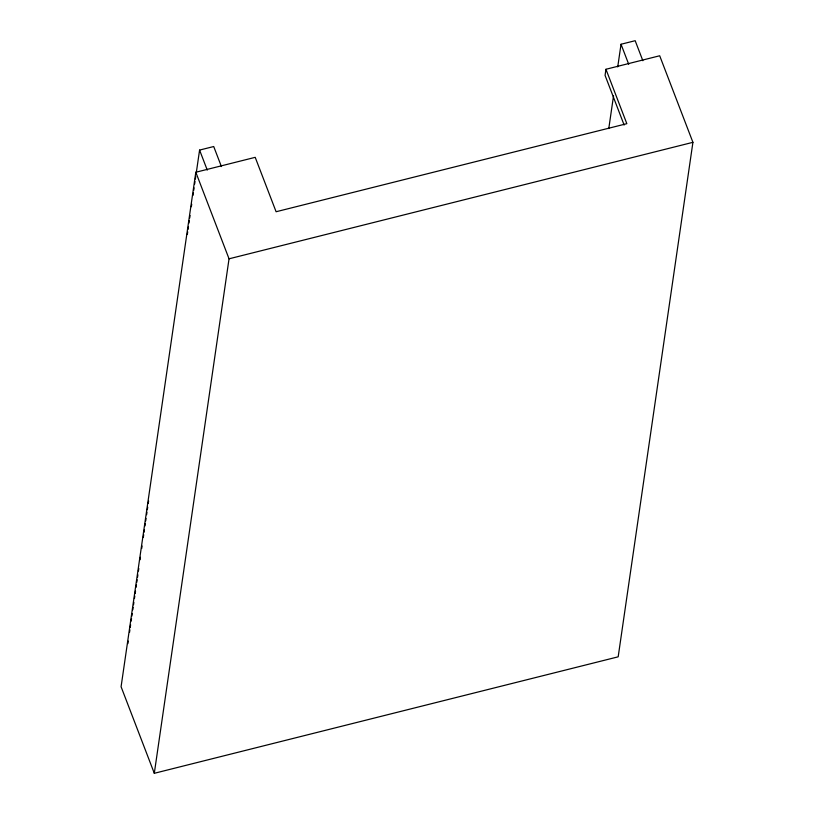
<?xml version="1.0" encoding="UTF-8"?>
<svg xmlns="http://www.w3.org/2000/svg" width="814" height="814" viewBox="0 0 814 814"><rect width="100%" height="100%" fill="white"/><g stroke="black" fill="none" stroke-linecap="round" stroke-linejoin="round"><path stroke-width="1.22" d="M605.952 69.271L626.831 123.677L276.099 211.742L255.209 157.336L195.818 172.253L121.083 686.741L154.304 773.3L618.182 656.817L692.918 142.328L659.696 55.769L605.952 69.271L605.067 75.376L624.135 125.051M127.89 643.599L128.256 641.096M129.528 632.336L129.894 629.833M130.25 627.329L130.616 624.826M131.166 621.072L131.532 618.569M131.888 616.066L132.255 613.563M132.804 609.808L133.16 607.305M133.527 604.802L133.893 602.299M134.432 598.544L134.798 596.041M135.165 593.548L135.531 591.045M136.07 587.291L136.437 584.788M136.803 582.285L137.159 579.782M137.525 577.279L137.892 574.776M138.431 571.021L138.797 568.518M140.069 559.757L140.435 557.254M141.707 548.494L142.074 545.991M143.345 537.23L143.702 534.727M144.068 532.224L144.434 529.721M144.973 525.966L145.34 523.463M145.706 520.96L146.072 518.457M146.612 514.702L146.978 512.199M147.344 509.706L147.7 507.203M148.25 503.449L148.616 500.946M187.332 234.412L187.698 231.898M188.065 229.375L188.421 226.862M188.97 223.087L189.336 220.563M189.703 218.05L190.069 215.537M191.351 206.725L191.717 204.202M192.999 195.391L193.366 192.877M193.732 190.354L194.088 187.841M194.638 184.066L195.004 181.553M195.37 179.029L195.736 176.516M196.286 172.741L199.583 150.081L213.716 146.53L221.408 166.555M154.304 773.3L229.039 258.811L195.818 172.253M608.78 128.581L613.532 95.859M617.734 66.911L621.031 44.251L635.174 40.7L642.856 60.724M229.039 258.811L692.918 142.328M621.031 44.251L628.713 64.275M199.583 150.081L207.265 170.106"/></g></svg>
